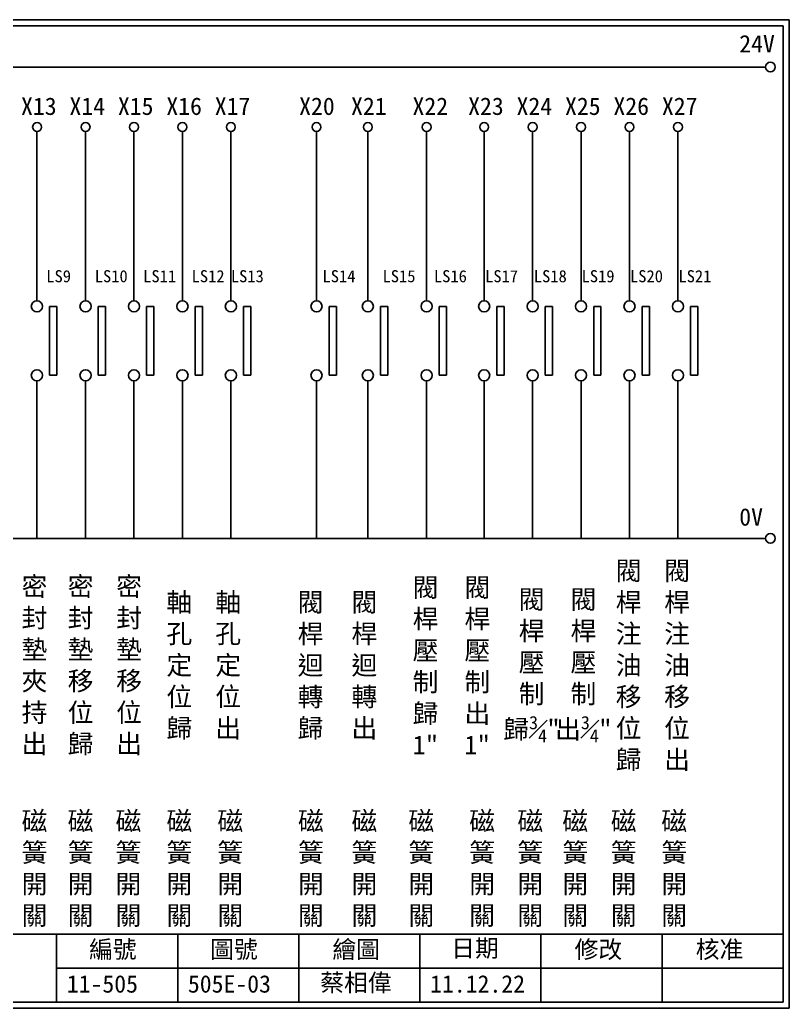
# Model space of a CAD drawing. Extents: x 325 to 612, y 3 to 207.
# Drawn here: x 453.5 to 612.3, y 3 to 207 of the extents above; entities that cross this region are included whole.
import ezdxf

# ---------------------------------------------------------------- set-up
doc = ezdxf.new("R2010")
doc.units = 0
doc.layers.get('0').update_dxf_attribs({"linetype": 'CONTINUOUS'})
doc.layers.add('圖框層', color=7, linetype='CONTINUOUS')
doc.layers.add('標尺寸層', color=3, linetype='CONTINUOUS')
doc.styles.add('CNS', font='romanc.shx', dxfattribs={"bigfont": 'chineset.shx'})
doc.styles.add('STSL', font='KAIU.TTF')

msp = doc.modelspace()

# ---------------------------------------------------------------- linework, layer by layer
for p, q in [((461.11, 147.83), (459.61, 147.83)), ((471.16, 147.83), (469.66, 147.83)), ((481.16, 147.83), (479.66, 147.83)), ((491.16, 147.83), (489.66, 147.83)), ((501.16, 147.83), (499.66, 147.83)), ((518.84, 147.83), (517.34, 147.83)), ((529.44, 147.83), (527.94, 147.83)), ((541.56, 147.83), (540.05, 147.83)), ((553.45, 147.83), (551.95, 147.83)), ((563.45, 147.83), (561.95, 147.83)), ((573.45, 147.83), (571.95, 147.83)), ((583.45, 147.83), (581.95, 147.83)), ((593.45, 147.83), (591.95, 147.83)), ((461.11, 133.6), (459.61, 133.6)), ((471.16, 133.6), (469.66, 133.6)), ((481.16, 133.6), (479.66, 133.6)), ((491.16, 133.6), (489.66, 133.6)), ((501.16, 133.6), (499.66, 133.6)), ((518.84, 133.6), (517.34, 133.6)), ((529.44, 133.6), (527.94, 133.6)), ((541.56, 133.6), (540.05, 133.6)), ((553.45, 133.6), (551.95, 133.6)), ((563.45, 133.6), (561.95, 133.6)), ((573.45, 133.6), (571.95, 133.6)), ((583.45, 133.6), (581.95, 133.6)), ((593.45, 133.6), (591.95, 133.6))]:
    msp.add_line(p, q)
for centre in [(608.44, 197.22), (608.44, 99.96)]:
    msp.add_circle(centre, 1)
at = {"layer": '圖框層', "color": 7}
for p, q in [((612.32, 206.97), (325.32, 206.97)), ((612.32, 3), (612.32, 206.97)), ((611.07, 205.72), (326.57, 205.72)), ((611.07, 4.25), (611.07, 205.72)), ((326.57, 18.25), (611.07, 18.25)), ((461.07, 4.25), (461.07, 18.25)), ((486.07, 4.25), (486.07, 18.25)), ((511.07, 4.25), (511.07, 18.25)), ((536.07, 4.25), (536.07, 18.25)), ((561.07, 4.25), (561.07, 18.25)), ((586.07, 4.25), (586.07, 18.25)), ((461.07, 11.25), (611.07, 11.25)), ((326.57, 4.25), (611.07, 4.25)), ((325.32, 3), (612.32, 3))]:
    msp.add_line(p, q, dxfattribs=at)
at = {"layer": '標尺寸層', "color": 7}
for p, q in [((329.84, 197.22), (607.44, 197.22)), ((457, 183.91), (457, 148.99)), ((467.05, 183.91), (467.05, 148.99)), ((477.05, 183.91), (477.05, 148.99)), ((487.05, 183.91), (487.05, 148.99)), ((497.05, 183.91), (497.05, 148.99)), ((514.73, 183.91), (514.73, 148.99)), ((525.33, 183.91), (525.33, 148.99)), ((537.45, 183.91), (537.45, 148.99)), ((549.34, 183.91), (549.34, 148.99)), ((559.34, 183.91), (559.34, 148.99)), ((569.34, 183.91), (569.34, 148.99)), ((579.34, 183.91), (579.34, 148.99)), ((589.34, 183.91), (589.34, 148.99)), ((459.61, 133.6), (459.61, 147.83)), ((461.11, 133.6), (461.11, 147.83)), ((469.66, 133.6), (469.66, 147.83)), ((471.16, 133.6), (471.16, 147.83)), ((479.66, 133.6), (479.66, 147.83)), ((481.16, 133.6), (481.16, 147.83)), ((489.66, 133.6), (489.66, 147.83)), ((491.16, 133.6), (491.16, 147.83)), ((499.66, 133.6), (499.66, 147.83)), ((501.16, 133.6), (501.16, 147.83)), ((517.34, 133.6), (517.34, 147.83)), ((518.84, 133.6), (518.84, 147.83)), ((527.94, 133.6), (527.94, 147.83)), ((529.44, 133.6), (529.44, 147.83)), ((540.05, 133.6), (540.05, 147.83)), ((541.56, 133.6), (541.56, 147.83)), ((551.95, 133.6), (551.95, 147.83)), ((553.45, 133.6), (553.45, 147.83)), ((561.95, 133.6), (561.95, 147.83)), ((563.45, 133.6), (563.45, 147.83)), ((571.95, 133.6), (571.95, 147.83)), ((573.45, 133.6), (573.45, 147.83)), ((581.95, 133.6), (581.95, 147.83)), ((583.45, 133.6), (583.45, 147.83)), ((591.95, 133.6), (591.95, 147.83)), ((593.45, 133.6), (593.45, 147.83)), ((457, 132.46), (457, 99.96)), ((457, 132.45), (457, 99.96)), ((467.05, 132.46), (467.05, 99.96)), ((467.05, 132.45), (467.05, 99.96)), ((477.05, 132.46), (477.05, 99.96)), ((477.05, 132.45), (477.05, 99.96)), ((487.05, 132.46), (487.05, 99.96)), ((487.05, 132.45), (487.05, 99.96)), ((497.05, 132.46), (497.05, 99.96)), ((497.05, 132.45), (497.05, 99.96)), ((514.73, 132.45), (514.73, 99.96)), ((525.33, 132.46), (525.33, 99.96)), ((525.33, 132.45), (525.33, 99.96)), ((537.45, 132.46), (537.45, 99.96)), ((537.45, 132.45), (537.45, 99.96)), ((549.34, 132.46), (549.34, 99.96)), ((549.34, 132.45), (549.34, 99.96)), ((559.34, 132.46), (559.34, 99.96)), ((559.34, 132.45), (559.34, 99.96)), ((569.34, 132.46), (569.34, 99.96)), ((569.34, 132.45), (569.34, 99.96)), ((579.34, 132.46), (579.34, 99.96)), ((579.34, 132.45), (579.34, 99.96)), ((589.34, 132.46), (589.34, 99.96)), ((589.34, 132.45), (589.34, 99.96)), ((330.05, 99.96), (607.44, 99.96))]:
    msp.add_line(p, q, dxfattribs=at)
for centre, radius in [((457.05, 184.83), 0.92), ((467.05, 184.83), 0.92), ((477.05, 184.83), 0.92), ((487.05, 184.83), 0.92), ((497.05, 184.83), 0.92), ((514.73, 184.83), 0.92), ((525.33, 184.83), 0.92), ((537.45, 184.83), 0.92), ((549.34, 184.83), 0.92), ((559.34, 184.83), 0.92), ((569.34, 184.83), 0.92), ((579.34, 184.83), 0.92), ((589.34, 184.83), 0.92), ((457, 147.83), 1.15), ((467.05, 147.83), 1.15), ((477.05, 147.83), 1.15), ((487.05, 147.83), 1.15), ((497.05, 147.83), 1.15), ((514.73, 147.83), 1.15), ((525.33, 147.83), 1.15), ((537.45, 147.83), 1.15), ((549.34, 147.83), 1.15), ((559.34, 147.83), 1.15), ((569.34, 147.83), 1.15), ((579.34, 147.83), 1.15), ((589.34, 147.83), 1.15), ((457, 133.6), 1.15), ((467.05, 133.6), 1.15), ((477.05, 133.6), 1.15), ((487.05, 133.6), 1.15), ((497.05, 133.6), 1.15), ((514.73, 133.6), 1.15), ((525.33, 133.6), 1.15), ((537.45, 133.6), 1.15), ((549.34, 133.6), 1.15), ((559.34, 133.6), 1.15), ((569.34, 133.6), 1.15), ((579.34, 133.6), 1.15), ((589.34, 133.6), 1.15)]:
    msp.add_circle(centre, radius, dxfattribs=at)

# ---------------------------------------------------------------- texts
at = {"layer": '圖框層', "color": 4, "style": 'STSL'}
for s, height, p in [('24V', 3.6, (602, 200.22)), ('X13', 3.6, (453.73, 187.33)), ('X14', 3.6, (463.73, 187.33)), ('X15', 3.6, (473.73, 187.33)), ('X16', 3.6, (483.73, 187.33)), ('X17', 3.6, (493.73, 187.33)), ('X20', 3.6, (511.14, 187.33)), ('X21', 3.6, (521.86, 187.33)), ('X22', 3.6, (534.55, 187.33)), ('X23', 3.6, (546.03, 187.33)), ('X24', 3.6, (556.03, 187.33)), ('X25', 3.6, (566.03, 187.33)), ('X26', 3.6, (576.03, 187.33)), ('X27', 3.6, (586.03, 187.33)), ('LS9', 2.5, (458.95, 152.8)), ('LS10', 2.5, (468.95, 152.8)), ('LS11', 2.5, (478.95, 152.8)), ('LS12', 2.5, (488.95, 152.8)), ('LS13', 2.5, (497.05, 152.8)), ('LS14', 2.5, (515.97, 152.8)), ('LS15', 2.5, (528.36, 152.8)), ('LS16', 2.5, (538.97, 152.8)), ('LS17', 2.5, (549.53, 152.8)), ('LS18', 2.5, (559.6, 152.8)), ('LS19', 2.5, (569.45, 152.8)), ('LS20', 2.5, (579.45, 152.8)), ('LS21', 2.5, (589.45, 152.8)), ('0V', 3.6, (602, 102.58)), ('編號', 3.6, (467.78, 13.34)), ('圖號', 3.6, (492.78, 13.34)), ('繪圖', 3.6, (518.01, 13.34)), ('日期', 3.6, (542.54, 13.59)), ('修改', 3.6, (568.01, 13.34)), ('核准', 3.6, (593.01, 13.34)), ('蔡相偉', 3.6, (515.5, 6.47)), ('11-505', 3.6, (463.18, 6.22)), ('505E-03', 3.6, (488.18, 6.22)), ('11.12.22', 3.6, (538.18, 6.22))]:
    msp.add_text(s, height=height, dxfattribs=at).set_placement(p)
at = {"layer": '標尺寸層', "color": 7, "char_height": 3.9, "width": 4.9608, "attachment_point": 5, "style": 'CNS'}
for s, insert in [('{\\fDFKai-SB|b0|i0|c136|p65;閥桿注油移位歸}', (579.16, 73.58)), ('{\\fDFKai-SB|b0|i0|c136|p65;閥桿注油移位出}', (589.16, 73.58)), ('{\\fDFKai-SB|b0|i0|c136|p65;密封墊夾持出}', (456.51, 73.58)), ('{\\fDFKai-SB|b0|i0|c136|p65;密封墊移位歸}', (466.02, 73.58)), ('{\\fDFKai-SB|b0|i0|c136|p65;密封墊移位出}', (476.04, 73.58)), ('{\\fDFKai-SB|b0|i0|c136|p65;閥桿壓制歸1"}', (537.23, 73.58)), ('{\\fDFKai-SB|b0|i0|c136|p65;閥桿壓制出1"}', (547.93, 73.58)), ('{\\fDFKai-SB|b0|i0|c136|p65;軸孔定位歸}', (486.41, 73.58)), ('{\\fDFKai-SB|b0|i0|c136|p65;軸孔定位出}', (496.49, 73.58)), ('{\\fDFKai-SB|b0|i0|c136|p65;閥桿迴轉歸}', (513.49, 73.58)), ('{\\fDFKai-SB|b0|i0|c136|p65;閥桿迴轉出}', (524.6, 73.58)), ('\\A1;{\\fDFKai-SB|b0|i0|c136|p65;閥桿壓制歸\\H0.7x;\\S3#4;\\H1.429x;"}', (559.13, 73.58)), ('\\A1;{\\fDFKai-SB|b0|i0|c136|p65;閥桿壓制出\\H0.7x;\\S3#4;\\H1.429x;"}', (569.83, 73.58)), ('{\\fDFKai-SB|b0|i0|c136|p65;磁簧開關}', (456.51, 31.68)), ('{\\fDFKai-SB|b0|i0|c136|p65;磁簧開關}', (466.02, 31.68)), ('{\\fDFKai-SB|b0|i0|c136|p65;磁簧開關}', (475.9, 31.68)), ('{\\fDFKai-SB|b0|i0|c136|p65;磁簧開關}', (486.41, 31.68)), ('{\\fDFKai-SB|b0|i0|c136|p65;磁簧開關}', (496.93, 31.68)), ('{\\fDFKai-SB|b0|i0|c136|p65;磁簧開關}', (513.57, 31.68)), ('{\\fDFKai-SB|b0|i0|c136|p65;磁簧開關}', (524.61, 31.68)), ('{\\fDFKai-SB|b0|i0|c136|p65;磁簧開關}', (536.36, 31.68)), ('{\\fDFKai-SB|b0|i0|c136|p65;磁簧開關}', (548.92, 31.68)), ('{\\fDFKai-SB|b0|i0|c136|p65;磁簧開關}', (558.86, 31.68)), ('{\\fDFKai-SB|b0|i0|c136|p65;磁簧開關}', (568.14, 31.68)), ('{\\fDFKai-SB|b0|i0|c136|p65;磁簧開關}', (578.14, 31.68)), ('{\\fDFKai-SB|b0|i0|c136|p65;磁簧開關}', (588.58, 31.68))]:
    msp.add_mtext(s, dxfattribs=dict(at, insert=insert))

doc.saveas('drawing.dxf')
